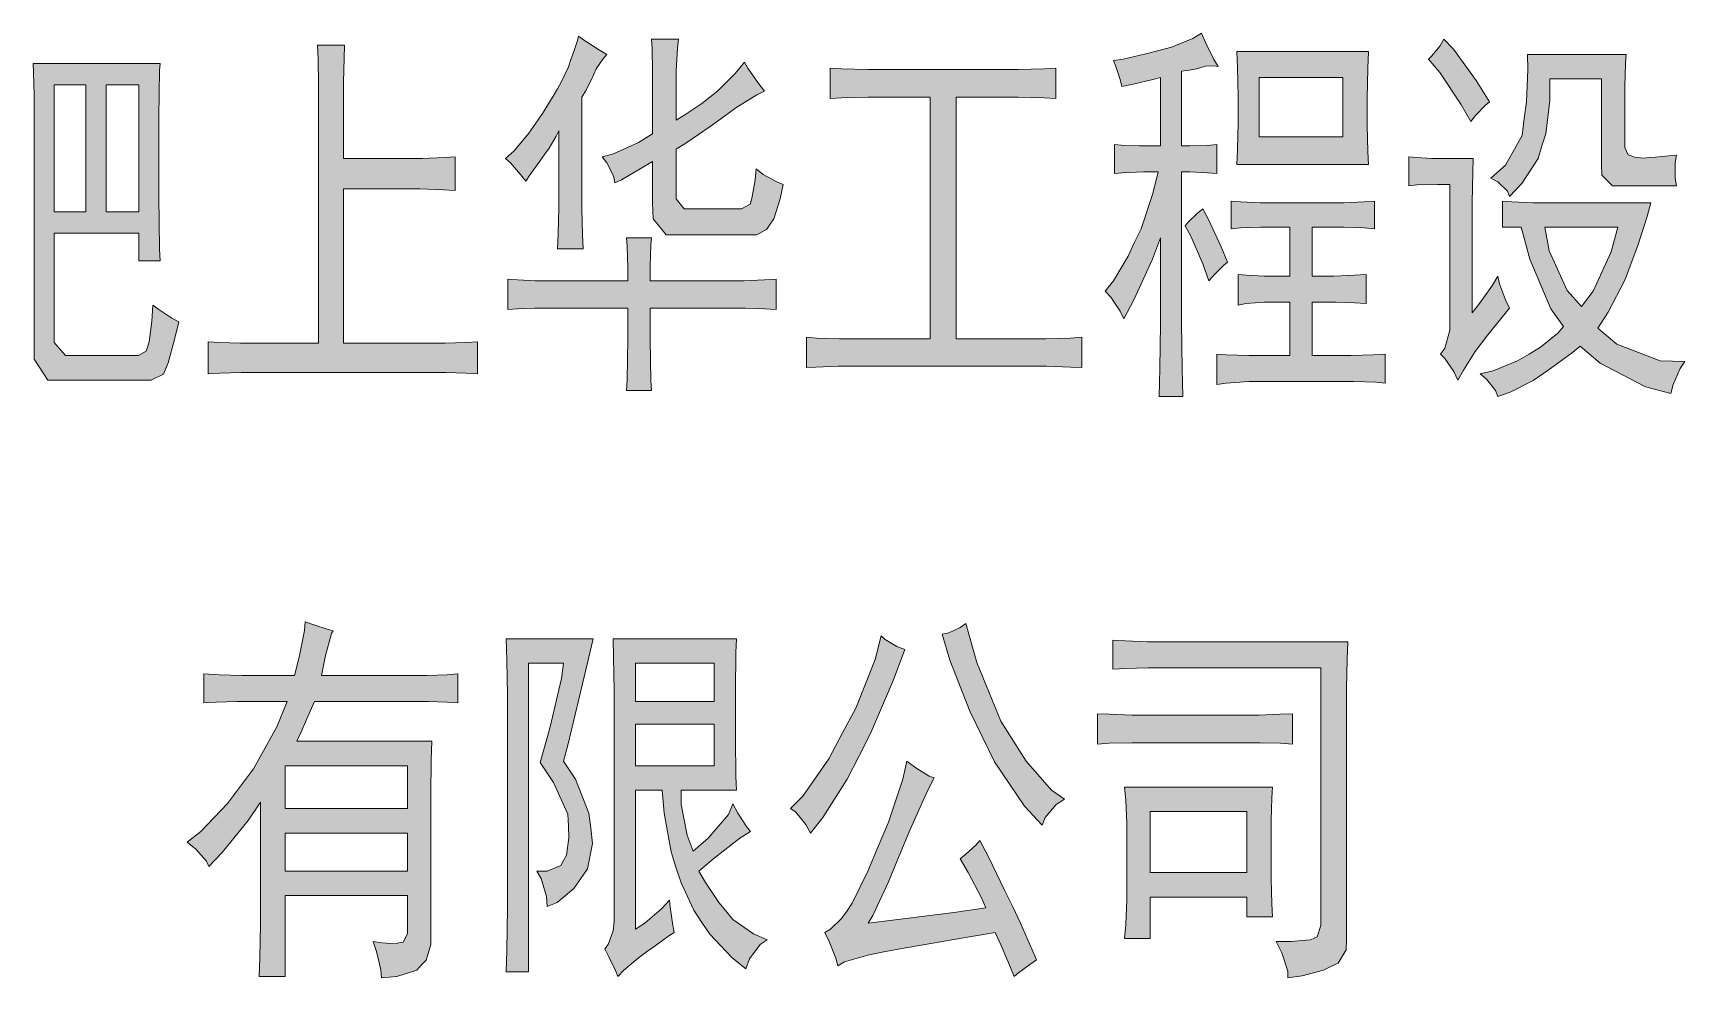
# Model space of a CAD drawing. Header units: millimetres. Extents: x -30643 to 86172, y -19411 to 63186.
# Drawn here: x 78941 to 82791, y 54918 to 57119 of the extents above; entities that cross this region are included whole.
import ezdxf

# ---------------------------------------------------------------- set-up
doc = ezdxf.new("R2010")
doc.units = ezdxf.units.MM

msp = doc.modelspace()

# ---------------------------------------------------------------- hatches: boundary and pattern name
h = msp.add_hatch(color=0)
h.dxf.hatch_style = 2
h.paths.add_polyline_path([(80278.3, 57069.4), (80269.2, 57058.8), (80253.7, 57035.6), (80248.1, 57023.7), (80243.2, 57011), (80229.1, 56984.2), (80220.6, 56970.2), (80220.6, 56738.7), (80220.6, 56709.8), (80222.1, 56649.3), (80223.5, 56616.9), (80163.6, 56616.9), (80165.1, 56651.4), (80166.5, 56711.9), (80166.5, 56738.7), (80166.5, 56891.4), (80160.8, 56879.4), (80143.9, 56851.3), (80133.4, 56836.5), (80122.1, 56821), (80100.3, 56790), (80089.8, 56773.9), (80077.1, 56790), (80053.9, 56816.8), (80042.6, 56827.3), (80062.3, 56844.9), (80096.8, 56886.4), (80113, 56909.7), (80128.5, 56932.2), (80153.8, 56972.3), (80163.6, 56989.2), (80172.8, 57006.1), (80189, 57040.5), (80194.6, 57057.4), (80200.9, 57074.3), (80210.1, 57101.8), (80212.9, 57112.3), (80226.3, 57101.8), (80259.3, 57080.7)])
h = msp.add_hatch(color=0)
h.dxf.hatch_style = 2
h.paths.add_polyline_path([(80445.8, 57105.3), (80443, 57084.2), (80440.2, 57032.1), (80440.2, 57001.8), (80440.2, 56916.7), (80460.6, 56928.7), (80500, 56955.4), (80518.3, 56970.2), (80536.6, 56984.2), (80577.4, 57025.1), (80599.2, 57051.8), (80607, 57037.7), (80630.2, 57004), (80645.7, 56984.2), (80628.1, 56975.1), (80579.5, 56944.8), (80550, 56923.7), (80519.7, 56901.9), (80464.8, 56864.6), (80440.2, 56848.4), (80440.2, 56756.3), (80440.2, 56733), (80459.2, 56709.8), (80478.2, 56709.8), (80574.6, 56709.8), (80592.2, 56709.8), (80612.6, 56720.4), (80615.4, 56730.9), (80618.2, 56742.2), (80623.9, 56777.4), (80626.7, 56802.7), (80642.9, 56790), (80674.5, 56772.4), (80689.3, 56766.8), (80682.3, 56733), (80667.5, 56686.6), (80659, 56673.9), (80651.3, 56662), (80628.1, 56649.3), (80612.6, 56649.3), (80445.8, 56649.3), (80417, 56649.3), (80386.7, 56686.6), (80385.3, 56723.9), (80385.3, 56820.3), (80356.5, 56802.7), (80312.8, 56777.4), (80297.3, 56770.3), (80293.8, 56786.5), (80278.3, 56816.8), (80267.8, 56830.8), (80293.8, 56837.9), (80352.2, 56864.6), (80385.3, 56884.3), (80385.3, 56994.8), (80385.3, 57028.6), (80383.9, 57084.2), (80382.5, 57105.3)])
h = msp.add_hatch(color=0)
h.dxf.hatch_style = 2
h.paths.add_polyline_path([(81459.1, 57055.3), (81482.3, 57058.8), (81535.1, 57070.8), (81564.7, 57078.5), (81594.2, 57086.3), (81644.2, 57106.7), (81664.6, 57119.4), (81674.4, 57096.1), (81693.4, 57057.4), (81703.3, 57041.2), (81693.4, 57042.7), (81673.7, 57042), (81663.2, 57039.1), (81653.3, 57036.3), (81630.8, 57032.1), (81618.2, 57030.7), (81618.2, 56856.2), (81637.2, 56856.2), (81678.7, 56857.6), (81700.5, 56859.7), (81700.5, 56792.1), (81678.7, 56793.6), (81637.2, 56795.7), (81618.2, 56795.7), (81618.2, 56481.8), (81618.2, 56442.4), (81619.6, 56337.6), (81621, 56272.1), (81566.1, 56272.1), (81567.5, 56337.6), (81568.9, 56441), (81568.9, 56478.3), (81568.9, 56642.3), (81549.9, 56592.3), (81507, 56498), (81483.7, 56453.7), (81474.6, 56471.3), (81452.8, 56503.6), (81440.1, 56517.7), (81459.1, 56542.3), (81493.6, 56599.3), (81508.4, 56631.7), (81523.9, 56663.4), (81551.3, 56745.7), (81563.3, 56795.7), (81529.5, 56795.7), (81478.8, 56793.6), (81461.9, 56792.1), (81461.9, 56859.7), (81485.2, 56857.6), (81519.6, 56856.2), (81530.9, 56856.2), (81568.9, 56856.2), (81568.9, 57015.9), (81551.3, 57011), (81505.6, 57000.4), (81478.8, 56994.8), (81474.6, 57011), (81464.8, 57041.2)])
h = msp.add_hatch(color=0)
h.dxf.hatch_style = 2
h.paths.add_polyline_path([(82228.9, 57105.3), (82251.5, 57082.1), (82304.2, 57008.9), (82335.9, 56958.9), (82325.3, 56950.5), (82302.8, 56927.3), (82292.3, 56913.2), (82269.1, 56954), (82219.8, 57027.2), (82193.8, 57058.8), (82201.5, 57065.9), (82219.8, 57089.1)])
h = msp.add_hatch(color=0)
h.dxf.hatch_style = 2
h.paths.add_polyline_path([(79667.6, 57091.2), (79666.1, 57061), (79664.7, 57004), (79664.7, 56977.2), (79664.7, 56827.3), (79821, 56827.3), (79848.4, 56827.3), (79900.5, 56829.4), (79925.1, 56830.8), (79925.1, 56752.7), (79897.7, 56754.1), (79842.8, 56756.3), (79815.3, 56756.3), (79664.7, 56756.3), (79664.7, 56396.7), (79881.5, 56396.7), (79901.9, 56396.7), (79949.7, 56398.1), (79977.2, 56400.2), (79977.2, 56324.9), (79951.1, 56327), (79903.3, 56328.4), (79881.5, 56328.4), (79448, 56328.4), (79426.2, 56328.4), (79376.9, 56327), (79349.5, 56324.9), (79349.5, 56400.2), (79375.5, 56398.1), (79424.8, 56396.7), (79448, 56396.7), (79607, 56396.7), (79607, 56973.7), (79607, 57000.4), (79605.6, 57058.8), (79604.2, 57091.2)])
h = msp.add_hatch(color=0)
h.paths.add_polyline_path([(82053.7, 57076.4), (82052.3, 57037.7), (82050.9, 56966.7), (82050.9, 56934.3), (82050.9, 56904), (82052.3, 56843.5), (82053.7, 56813.3), (81746.9, 56813.3), (81748.3, 56847), (81749.7, 56911.1), (81749.7, 56941.3), (81749.7, 56971.6), (81748.3, 57039.1), (81746.9, 57076.4)])
h.paths.add_polyline_path([(81993.9, 56877.3), (81993.9, 57015.9), (81799, 57015.9), (81799, 56877.3)])
h = msp.add_hatch(color=0)
h.dxf.hatch_style = 2
h.paths.add_polyline_path([(82645.5, 56763.3), (82622.3, 56763.3), (82597.7, 56787.9), (82596.3, 56813.3), (82596.3, 57012.4), (82475.9, 57012.4), (82475.9, 56962.4), (82466.8, 56884.3), (82457.6, 56856.2), (82449.2, 56827.3), (82411.2, 56768.9), (82382.3, 56738.7), (82377.4, 56750.6), (82354.9, 56772.4), (82338.7, 56780.9), (82373.2, 56811.1), (82411.9, 56880.8), (82416.8, 56920.2), (82421.8, 56958.9), (82425.3, 57034.2), (82423.9, 57069.4), (82654, 57069.4), (82652.6, 57048.3), (82651.2, 56994.8), (82651.2, 56962.4), (82651.2, 56866.7), (82651.2, 56852.7), (82658.9, 56835.8), (82665.9, 56833), (82673.7, 56830.1), (82694.8, 56828), (82708.9, 56829.4), (82722.2, 56830.1), (82753.9, 56833), (82771.5, 56834.4), (82768.7, 56816.8), (82768.7, 56780.9), (82771.5, 56763.3)])
h = msp.add_hatch(color=0)
h.paths.add_polyline_path([(79237.6, 57048.3), (79236.2, 57032.1), (79234.8, 56923.7), (79234.8, 56830.8), (79234.8, 56738.7), (79236.2, 56616.9), (79237.6, 56588.8), (79188.3, 56588.8), (79188.3, 56652.8), (78990.6, 56652.8), (78990.6, 56428.3), (78990.6, 56398.1), (79016.7, 56367.8), (79042.7, 56367.8), (79171.5, 56367.8), (79186.9, 56367.8), (79205.2, 56378.4), (79208.8, 56389.6), (79212.3, 56400.2), (79217.9, 56448), (79220.7, 56485.3), (79234.8, 56474.8), (79265, 56455.1), (79281.2, 56446.6), (79271.4, 56405.1), (79256.6, 56350.9), (79251, 56337.6), (79245.3, 56324.2), (79216.5, 56310.8), (79193.3, 56310.8), (79007.5, 56310.8), (78975.8, 56310.8), (78944.2, 56359.4), (78944.2, 56407.2), (78944.2, 56944.8), (78944.2, 56975.1), (78942.8, 57027.2), (78941.4, 57048.3)])
h.paths.add_polyline_path([(79188.3, 56702.8), (79188.3, 56998.3), (79111.6, 56998.3), (79111.6, 56702.8)])
h.paths.add_polyline_path([(79064.5, 56702.8), (79064.5, 56998.3), (78990.6, 56998.3), (78990.6, 56702.8)])
h = msp.add_hatch(color=0)
h.dxf.hatch_style = 2
h.paths.add_polyline_path([(81204.4, 57034.2), (81237.5, 57034.2), (81298, 57035.6), (81324.7, 57037.7), (81324.7, 56966.7), (81298, 56968.1), (81237.5, 56970.2), (81204.4, 56970.2), (81092.5, 56970.2), (81092.5, 56407.2), (81270.5, 56407.2), (81301.5, 56407.2), (81359.2, 56408.6), (81385.2, 56410.8), (81385.2, 56339.7), (81359.2, 56341.1), (81302.9, 56343.2), (81273.3, 56343.2), (80848.3, 56343.2), (80818.1, 56343.2), (80766, 56341.1), (80744.2, 56339.7), (80744.2, 56410.8), (80767.4, 56408.6), (80820.9, 56407.2), (80851.1, 56407.2), (81032, 56407.2), (81032, 56970.2), (80922.2, 56970.2), (80887, 56970.2), (80825.1, 56968.1), (80799.1, 56966.7), (80799.1, 57037.7), (80825.1, 57035.6), (80887, 57034.2), (80922.2, 57034.2)])
h = msp.add_hatch(color=0)
h.dxf.hatch_style = 2
h.paths.add_polyline_path([(82297.9, 56827.3), (82296.5, 56795.7), (82295.1, 56723.9), (82295.1, 56685.2), (82295.1, 56467.7), (82312.7, 56488.9), (82342.9, 56531.8), (82354.9, 56552.9), (82359.1, 56535.3), (82373.2, 56498), (82382.3, 56478.3), (82364.8, 56457.2), (82331.7, 56416.4), (82316.9, 56396.7), (82302.1, 56377), (82274.7, 56334.1), (82262, 56310.8), (82252.2, 56330.5), (82231.8, 56360.8), (82221.2, 56371.3), (82231.8, 56385.4), (82243, 56426.9), (82243, 56453.7), (82243, 56766.8), (82214.2, 56766.8), (82166.3, 56765.4), (82147.3, 56763.3), (82147.3, 56830.8), (82164.9, 56829.4), (82201.5, 56827.3), (82221.2, 56827.3)])
h = msp.add_hatch(color=0)
h.dxf.hatch_style = 2
h.paths.add_polyline_path([(81667.4, 56709.8), (81681.5, 56683.1), (81710.3, 56621.2), (81725.1, 56585.3), (81716.7, 56578.2), (81694.9, 56556.4), (81681.5, 56542.3), (81667.4, 56581.7), (81640, 56645.8), (81626.6, 56670.4), (81634.3, 56679.6), (81655.4, 56699.3)])
h = msp.add_hatch(color=0)
h.dxf.hatch_style = 2
h.paths.add_polyline_path([(81974.2, 56723.9), (81996, 56723.9), (82043.2, 56726), (82067.8, 56727.4), (82067.8, 56663.4), (82043.2, 56665.5), (81996, 56666.9), (81974.2, 56666.9), (81922.1, 56666.9), (81922.1, 56552.9), (81952.4, 56552.9), (81972.8, 56552.9), (82020.7, 56555), (82048.1, 56556.4), (82048.1, 56488.9), (82020.7, 56491), (81977, 56492.4), (81960.8, 56492.4), (81922.1, 56492.4), (81922.1, 56367.8), (81988.3, 56367.8), (82012.9, 56367.8), (82065, 56369.9), (82092.4, 56371.3), (82092.4, 56303.8), (82070.6, 56305.9), (82018.5, 56307.3), (81988.3, 56307.3), (81804.6, 56307.3), (81774.4, 56307.3), (81722.3, 56303.8), (81700.5, 56300.3), (81700.5, 56371.3), (81722.3, 56369.9), (81774.4, 56367.8), (81804.6, 56367.8), (81870.1, 56367.8), (81870.1, 56492.4), (81832.1, 56492.4), (81810.3, 56492.4), (81768.7, 56488.9), (81749.7, 56485.3), (81749.7, 56556.4), (81768.7, 56555), (81810.3, 56552.9), (81832.1, 56552.9), (81870.1, 56552.9), (81870.1, 56666.9), (81826.4, 56666.9), (81801.8, 56666.9), (81755.4, 56665.5), (81733.6, 56663.4), (81733.6, 56727.4), (81755.4, 56726), (81801.8, 56723.9), (81826.4, 56723.9)])
h = msp.add_hatch(color=0)
h.paths.add_polyline_path([(82366.2, 56727.4), (82388, 56726), (82437.2, 56723.9), (82464.7, 56723.9), (82711.7, 56723.9), (82703.2, 56692.2), (82680.7, 56621.9), (82665.9, 56583.2), (82651.9, 56545.2), (82612.5, 56469.2), (82587.8, 56431.9), (82632.2, 56394.6), (82733.5, 56355.2), (82791.2, 56353.8), (82779.9, 56337.6), (82763.7, 56300.3), (82758.1, 56279.2), (82699, 56294.6), (82593.5, 56350.2), (82547, 56389.6), (82529.4, 56374.9), (82486.5, 56343.9), (82461.9, 56327), (82437.2, 56310.1), (82383.8, 56282.7), (82354.9, 56272.1), (82350, 56286.2), (82328.9, 56312.9), (82314.1, 56324.9), (82344.3, 56332.6), (82401.3, 56355.2), (82428.1, 56371.3), (82454.8, 56387.5), (82494.9, 56419.9), (82508.3, 56435.4), (82478.8, 56476.9), (82429.5, 56592.3), (82409.8, 56666.9), (82366.2, 56666.9)])
h.paths.add_polyline_path([(82549.8, 56481.8), (82577.3, 56517.7), (82619.5, 56609.9), (82635, 56666.9), (82464.7, 56666.9), (82474.5, 56612), (82516.8, 56519.1)])
h = msp.add_hatch(color=0)
h.dxf.hatch_style = 2
h.paths.add_polyline_path([(80327.6, 56542.3), (80327.6, 56572.6), (80326.2, 56622.6), (80324.8, 56642.3), (80382.5, 56642.3), (80381.1, 56626.1), (80379.7, 56576.1), (80379.7, 56542.3), (80577.4, 56542.3), (80597.8, 56542.3), (80645.7, 56544.5), (80673.1, 56545.9), (80673.1, 56474.8), (80647.1, 56476.9), (80600.6, 56478.3), (80579.5, 56478.3), (80379.7, 56478.3), (80379.7, 56405.1), (80381.1, 56309.4), (80382.5, 56286.2), (80324.8, 56286.2), (80326.2, 56310.8), (80327.6, 56407.2), (80327.6, 56478.3), (80127.8, 56478.3), (80110.2, 56478.3), (80070.1, 56476.9), (80048.2, 56474.8), (80048.2, 56545.9), (80070.1, 56544.5), (80111.6, 56542.3), (80130.6, 56542.3)])
h = msp.add_hatch(color=0)
h.paths.add_polyline_path([(79300.9, 55234.2), (79332.6, 55258.8), (79394.5, 55324.3), (79424.8, 55364.4), (79455, 55404.5), (79509.2, 55503), (79533.9, 55562.1), (79435.3, 55562.1), (79416.3, 55562.1), (79368.5, 55560), (79339.6, 55558.6), (79339.6, 55626.1), (79375.5, 55624), (79429, 55622.6), (79446.6, 55622.6), (79550.7, 55622.6), (79561.3, 55664.9), (79574, 55727.5), (79575.4, 55747.2), (79595.8, 55740.1), (79628.9, 55729.6), (79640.8, 55726.1), (79636.6, 55720.4), (79623.2, 55669.1), (79613.4, 55622.6), (79835.7, 55622.6), (79859, 55622.6), (79906.8, 55624), (79931.4, 55626.1), (79931.4, 55558.6), (79906.8, 55560), (79863.2, 55562.1), (79843.5, 55562.1), (79597.2, 55562.1), (79587.3, 55538.9), (79566.9, 55492.5), (79556.4, 55469.2), (79870.9, 55469.2), (79869.5, 55424.9), (79868.1, 55344.7), (79868.1, 55308.8), (79868.1, 55020.3), (79868.1, 54995.7), (79857.5, 54959.1), (79846.3, 54947.8), (79835.7, 54935.8), (79789.3, 54921.1), (79753.4, 54917.5), (79752, 54936.5), (79742.1, 54979.5), (79734.4, 55002.7), (79754.8, 54999.2), (79785.1, 54997.1), (79794.2, 54999.2), (79804.1, 55001.3), (79813.9, 55020.3), (79813.9, 55038.6), (79813.9, 55109.6), (79528.9, 55109.6), (79528.9, 54921.1), (79468.4, 54921.1), (79469.8, 54965.4), (79471.2, 55042.1), (79471.2, 55073.8), (79471.2, 55327.1), (79442.4, 55284.2), (79381.9, 55209.6), (79350.9, 55177.2), (79345.3, 55189.9), (79320.6, 55218)])
h.paths.add_polyline_path([(79813.9, 55312.3), (79813.9, 55412.2), (79528.9, 55412.2), (79528.9, 55312.3)])
h.paths.add_polyline_path([(79813.9, 55166.6), (79813.9, 55255.3), (79528.9, 55255.3), (79528.9, 55166.6)])
h = msp.add_hatch(color=0)
h.dxf.hatch_style = 2
h.paths.add_polyline_path([(80246.7, 55707.8), (80222.1, 55602.9), (80187.6, 55460.1), (80177.7, 55422.8), (80205.2, 55380.6), (80236.8, 55301.8), (80241.1, 55266.6), (80245.3, 55230.7), (80233.3, 55171.6), (80217.8, 55149.1), (80201.6, 55125.8), (80162.9, 55093.5), (80139.7, 55084.3), (80138.3, 55107.5), (80125.6, 55149.1), (80115.1, 55166.6), (80139.7, 55166.6), (80171.4, 55179.3), (80177.7, 55191.3), (80184.8, 55203.9), (80190.4, 55244.1), (80189, 55271.5), (80187.6, 55298.9), (80154.5, 55372.8), (80123.5, 55419.3), (80145.4, 55499.5), (80172.8, 55615.6), (80177.7, 55650.8), (80096.1, 55650.8), (80096.1, 54931.6), (80044, 54931.6), (80045.4, 54981.6), (80046.8, 55079.4), (80046.8, 55127.2), (80046.8, 55543.8), (80046.8, 55576.2), (80045.4, 55657.8), (80044, 55707.8)])
h = msp.add_hatch(color=0)
h.paths.add_polyline_path([(80580.9, 55707.8), (80579.5, 55676.1), (80578.1, 55586.7), (80578.1, 55529.7), (80578.1, 55474.9), (80579.5, 55387.6), (80580.9, 55355.2), (80452.2, 55355.2), (80452.2, 55321.5), (80465.5, 55250.4), (80479.6, 55213.1), (80514.8, 55243.3), (80561.9, 55298.2), (80572.5, 55323.6), (80583.7, 55301.8), (80604.2, 55270.1), (80613.3, 55258.8), (80588.7, 55243.3), (80528.9, 55196.9), (80493, 55166.6), (80508.5, 55139.9), (80539.4, 55093.5), (80556.3, 55073.8), (80572.5, 55054.1), (80620.3, 55020.3), (80652, 55006.2), (80635.8, 54995.7), (80611.2, 54961.9), (80602.7, 54938.7), (80569.7, 54965.4), (80518.3, 55019.6), (80500, 55047), (80481.7, 55075.2), (80451.5, 55139.2), (80439.5, 55175.8), (80428.2, 55211.7), (80412, 55301.8), (80407.8, 55355.2), (80345.2, 55355.2), (80345.2, 55031.5), (80367, 55045.6), (80407.1, 55079.4), (80424.7, 55099.1), (80426.1, 55082.9), (80431.7, 55045.6), (80435.3, 55023.8), (80423.3, 55015.4), (80390.9, 54992.1), (80371.2, 54978.1), (80351.5, 54963.3), (80317.8, 54935.1), (80304.4, 54921.1), (80298.8, 54935.1), (80283.3, 54966.8), (80274.1, 54985.1), (80281.9, 54995.7), (80293.1, 55027.3), (80295.9, 55049.1), (80295.9, 55551.6), (80295.9, 55586.7), (80294.5, 55664.9), (80293.1, 55707.8)])
h.paths.add_polyline_path([(80528.9, 55412.2), (80528.9, 55508.6), (80345.2, 55508.6), (80345.2, 55412.2)])
h.paths.add_polyline_path([(80528.9, 55562.1), (80528.9, 55650.8), (80345.2, 55650.8), (80345.2, 55562.1)])
h = msp.add_hatch(color=0)
h.dxf.hatch_style = 2
h.paths.add_polyline_path([(80972.9, 55683.1), (80946.8, 55612.1), (80893.4, 55486.8), (80865.9, 55433.3), (80838.5, 55380.6), (80782.2, 55291.2), (80753.3, 55255.3), (80742.1, 55275), (80718.9, 55303.9), (80706.9, 55312.3), (80735.7, 55341.2), (80795.6, 55428.4), (80827.2, 55486.8), (80858.9, 55545.9), (80903.9, 55659.9), (80918, 55714.8), (80927.1, 55706.4), (80954.6, 55690.2)])
h = msp.add_hatch(color=0)
h.dxf.hatch_style = 2
h.paths.add_polyline_path([(81115, 55743.7), (81141.1, 55652.9), (81196.6, 55515.7), (81226.2, 55469.2), (81255.8, 55422.8), (81314.9, 55355.2), (81345.1, 55334.1), (81326.1, 55321.5), (81300.1, 55291.2), (81293.1, 55273.6), (81252.2, 55317.9), (81181.9, 55421.4), (81153, 55479.8), (81124.9, 55538.9), (81077.7, 55657.8), (81060.1, 55718.3), (81075.6, 55721.8), (81102.4, 55734.5)])
h = msp.add_hatch(color=0)
h.dxf.hatch_style = 2
h.paths.add_polyline_path([(82005.2, 55700.7), (82003.8, 55661.3), (82002.4, 55592.4), (82002.4, 55562.1), (82002.4, 55006.2), (82001.7, 54983), (81982.7, 54952), (81965.8, 54944.3), (81948.9, 54935.8), (81898.9, 54922.5), (81865.8, 54917.5), (81865.8, 54933), (81851.8, 54976), (81838.4, 55002.7), (81873.6, 55002.7), (81917.9, 55006.2), (81925.7, 55009.7), (81934.1, 55013.2), (81942.5, 55040), (81942.5, 55063.2), (81942.5, 55640.2), (81564.7, 55640.2), (81539.3, 55640.2), (81486.6, 55638.8), (81457.7, 55636.7), (81457.7, 55704.3), (81486.6, 55702.9), (81538.6, 55700.7), (81561.9, 55700.7)])
h = msp.add_hatch(color=0)
h.dxf.hatch_style = 2
h.paths.add_polyline_path([(81780.7, 55529.7), (81798.3, 55529.7), (81846.8, 55531.9), (81876.4, 55533.3), (81876.4, 55462.2), (81848.3, 55464.3), (81801.1, 55465.7), (81783.5, 55465.7), (81528.8, 55465.7), (81502.7, 55465.7), (81449.3, 55464.3), (81421.8, 55462.2), (81421.8, 55533.3), (81449.3, 55531.9), (81502.7, 55529.7), (81528.8, 55529.7)])
h = msp.add_hatch(color=0)
h.dxf.hatch_style = 2
h.paths.add_polyline_path([(81161.5, 55080.8), (81150.9, 55106.1), (81120.7, 55163.1), (81101.7, 55194.8), (81115, 55206.1), (81138.2, 55227.2), (81148.1, 55237.7), (81168.5, 55198.3), (81206.5, 55120.9), (81224.8, 55082.9), (81242.4, 55044.9), (81269.8, 54983), (81279.7, 54959.8), (81264.2, 54949.2), (81238.2, 54929.5), (81227.6, 54921.1), (81219.2, 54942.2), (81197.4, 54993.5), (81183.3, 55023.8), (81091.8, 55008.3), (80962.3, 54985.1), (80924.3, 54978.1), (80887, 54970.3), (80832.8, 54954.8), (80816.7, 54945.7), (80812.4, 54963.3), (80797, 55002.7), (80786.4, 55023.8), (80799.8, 55031.5), (80825.8, 55056.2), (80838.5, 55073.8), (80850.4, 55092.1), (80887, 55166.6), (80911, 55223.6), (80934.9, 55280.6), (80968.7, 55380.6), (80977.8, 55422.8), (80998.9, 55407.3), (81029.9, 55387.6), (81041.1, 55384.1), (81025.7, 55353.8), (80985.5, 55263.1), (80960.2, 55201.8), (80934.9, 55141.3), (80898.3, 55063.2), (80887.7, 55045.6), (80950.4, 55052.7), (81087.6, 55070.2)])
h = msp.add_hatch(color=0)
h.paths.add_polyline_path([(81830, 55362.3), (81828.6, 55337.6), (81827.1, 55284.2), (81827.1, 55255.3), (81827.1, 55177.2), (81827.1, 55149.1), (81828.6, 55089.9), (81830, 55059.7), (81770.1, 55059.7), (81770.1, 55106.1), (81545, 55106.1), (81545, 55009.7), (81485.2, 55009.7), (81488, 55042.1), (81490.1, 55099.1), (81490.1, 55123.7), (81490.1, 55255.3), (81490.1, 55278.5), (81488, 55332), (81485.2, 55362.3)])
h.paths.add_polyline_path([(81770.1, 55163.1), (81770.1, 55305.3), (81545, 55305.3), (81545, 55163.1)])

# ---------------------------------------------------------------- linework, layer by layer
at = {"color": 0, "lineweight": 0}
for points in [[(80278.3, 57069.4), (80269.2, 57058.8), (80253.7, 57035.6), (80248.1, 57023.7), (80243.2, 57011), (80229.1, 56984.2), (80220.6, 56970.2), (80220.6, 56738.7), (80220.6, 56709.8), (80222.1, 56649.3), (80223.5, 56616.9), (80163.6, 56616.9), (80165.1, 56651.4), (80166.5, 56711.9), (80166.5, 56738.7), (80166.5, 56891.4), (80160.8, 56879.4), (80143.9, 56851.3), (80133.4, 56836.5), (80122.1, 56821), (80100.3, 56790), (80089.8, 56773.9), (80077.1, 56790), (80053.9, 56816.8), (80042.6, 56827.3), (80062.3, 56844.9), (80096.8, 56886.4), (80113, 56909.7), (80128.5, 56932.2), (80153.8, 56972.3), (80163.6, 56989.2), (80172.8, 57006.1), (80189, 57040.5), (80194.6, 57057.4), (80200.9, 57074.3), (80210.1, 57101.8), (80212.9, 57112.3), (80226.3, 57101.8), (80259.3, 57080.7)], [(80445.8, 57105.3), (80443, 57084.2), (80440.2, 57032.1), (80440.2, 57001.8), (80440.2, 56916.7), (80460.6, 56928.7), (80500, 56955.4), (80518.3, 56970.2), (80536.6, 56984.2), (80577.4, 57025.1), (80599.2, 57051.8), (80607, 57037.7), (80630.2, 57004), (80645.7, 56984.2), (80628.1, 56975.1), (80579.5, 56944.8), (80550, 56923.7), (80519.7, 56901.9), (80464.8, 56864.6), (80440.2, 56848.4), (80440.2, 56756.3), (80440.2, 56733), (80459.2, 56709.8), (80478.2, 56709.8), (80574.6, 56709.8), (80592.2, 56709.8), (80612.6, 56720.4), (80615.4, 56730.9), (80618.2, 56742.2), (80623.9, 56777.4), (80626.7, 56802.7), (80642.9, 56790), (80674.5, 56772.4), (80689.3, 56766.8), (80682.3, 56733), (80667.5, 56686.6), (80659, 56673.9), (80651.3, 56662), (80628.1, 56649.3), (80612.6, 56649.3), (80445.8, 56649.3), (80417, 56649.3), (80386.7, 56686.6), (80385.3, 56723.9), (80385.3, 56820.3), (80356.5, 56802.7), (80312.8, 56777.4), (80297.3, 56770.3), (80293.8, 56786.5), (80278.3, 56816.8), (80267.8, 56830.8), (80293.8, 56837.9), (80352.2, 56864.6), (80385.3, 56884.3), (80385.3, 56994.8), (80385.3, 57028.6), (80383.9, 57084.2), (80382.5, 57105.3)], [(81459.1, 57055.3), (81482.3, 57058.8), (81535.1, 57070.8), (81564.7, 57078.5), (81594.2, 57086.3), (81644.2, 57106.7), (81664.6, 57119.4), (81674.4, 57096.1), (81693.4, 57057.4), (81703.3, 57041.2), (81693.4, 57042.7), (81673.7, 57042), (81663.2, 57039.1), (81653.3, 57036.3), (81630.8, 57032.1), (81618.2, 57030.7), (81618.2, 56856.2), (81637.2, 56856.2), (81678.7, 56857.6), (81700.5, 56859.7), (81700.5, 56792.1), (81678.7, 56793.6), (81637.2, 56795.7), (81618.2, 56795.7), (81618.2, 56481.8), (81618.2, 56442.4), (81619.6, 56337.6), (81621, 56272.1), (81566.1, 56272.1), (81567.5, 56337.6), (81568.9, 56441), (81568.9, 56478.3), (81568.9, 56642.3), (81549.9, 56592.3), (81507, 56498), (81483.7, 56453.7), (81474.6, 56471.3), (81452.8, 56503.6), (81440.1, 56517.7), (81459.1, 56542.3), (81493.6, 56599.3), (81508.4, 56631.7), (81523.9, 56663.4), (81551.3, 56745.7), (81563.3, 56795.7), (81529.5, 56795.7), (81478.8, 56793.6), (81461.9, 56792.1), (81461.9, 56859.7), (81485.2, 56857.6), (81519.6, 56856.2), (81530.9, 56856.2), (81568.9, 56856.2), (81568.9, 57015.9), (81551.3, 57011), (81505.6, 57000.4), (81478.8, 56994.8), (81474.6, 57011), (81464.8, 57041.2)], [(82228.9, 57105.3), (82251.5, 57082.1), (82304.2, 57008.9), (82335.9, 56958.9), (82325.3, 56950.5), (82302.8, 56927.3), (82292.3, 56913.2), (82269.1, 56954), (82219.8, 57027.2), (82193.8, 57058.8), (82201.5, 57065.9), (82219.8, 57089.1)], [(79667.6, 57091.2), (79666.1, 57061), (79664.7, 57004), (79664.7, 56977.2), (79664.7, 56827.3), (79821, 56827.3), (79848.4, 56827.3), (79900.5, 56829.4), (79925.1, 56830.8), (79925.1, 56752.7), (79897.7, 56754.1), (79842.8, 56756.3), (79815.3, 56756.3), (79664.7, 56756.3), (79664.7, 56396.7), (79881.5, 56396.7), (79901.9, 56396.7), (79949.7, 56398.1), (79977.2, 56400.2), (79977.2, 56324.9), (79951.1, 56327), (79903.3, 56328.4), (79881.5, 56328.4), (79448, 56328.4), (79426.2, 56328.4), (79376.9, 56327), (79349.5, 56324.9), (79349.5, 56400.2), (79375.5, 56398.1), (79424.8, 56396.7), (79448, 56396.7), (79607, 56396.7), (79607, 56973.7), (79607, 57000.4), (79605.6, 57058.8), (79604.2, 57091.2)], [(82053.7, 57076.4), (82052.3, 57037.7), (82050.9, 56966.7), (82050.9, 56934.3), (82050.9, 56904), (82052.3, 56843.5), (82053.7, 56813.3), (81746.9, 56813.3), (81748.3, 56847), (81749.7, 56911.1), (81749.7, 56941.3), (81749.7, 56971.6), (81748.3, 57039.1), (81746.9, 57076.4)], [(82645.5, 56763.3), (82622.3, 56763.3), (82597.7, 56787.9), (82596.3, 56813.3), (82596.3, 57012.4), (82475.9, 57012.4), (82475.9, 56962.4), (82466.8, 56884.3), (82457.6, 56856.2), (82449.2, 56827.3), (82411.2, 56768.9), (82382.3, 56738.7), (82377.4, 56750.6), (82354.9, 56772.4), (82338.7, 56780.9), (82373.2, 56811.1), (82411.9, 56880.8), (82416.8, 56920.2), (82421.8, 56958.9), (82425.3, 57034.2), (82423.9, 57069.4), (82654, 57069.4), (82652.6, 57048.3), (82651.2, 56994.8), (82651.2, 56962.4), (82651.2, 56866.7), (82651.2, 56852.7), (82658.9, 56835.8), (82665.9, 56833), (82673.7, 56830.1), (82694.8, 56828), (82708.9, 56829.4), (82722.2, 56830.1), (82753.9, 56833), (82771.5, 56834.4), (82768.7, 56816.8), (82768.7, 56780.9), (82771.5, 56763.3)], [(79237.6, 57048.3), (79236.2, 57032.1), (79234.8, 56923.7), (79234.8, 56830.8), (79234.8, 56738.7), (79236.2, 56616.9), (79237.6, 56588.8), (79188.3, 56588.8), (79188.3, 56652.8), (78990.6, 56652.8), (78990.6, 56428.3), (78990.6, 56398.1), (79016.7, 56367.8), (79042.7, 56367.8), (79171.5, 56367.8), (79186.9, 56367.8), (79205.2, 56378.4), (79208.8, 56389.6), (79212.3, 56400.2), (79217.9, 56448), (79220.7, 56485.3), (79234.8, 56474.8), (79265, 56455.1), (79281.2, 56446.6), (79271.4, 56405.1), (79256.6, 56350.9), (79251, 56337.6), (79245.3, 56324.2), (79216.5, 56310.8), (79193.3, 56310.8), (79007.5, 56310.8), (78975.8, 56310.8), (78944.2, 56359.4), (78944.2, 56407.2), (78944.2, 56944.8), (78944.2, 56975.1), (78942.8, 57027.2), (78941.4, 57048.3)], [(81204.4, 57034.2), (81237.5, 57034.2), (81298, 57035.6), (81324.7, 57037.7), (81324.7, 56966.7), (81298, 56968.1), (81237.5, 56970.2), (81204.4, 56970.2), (81092.5, 56970.2), (81092.5, 56407.2), (81270.5, 56407.2), (81301.5, 56407.2), (81359.2, 56408.6), (81385.2, 56410.8), (81385.2, 56339.7), (81359.2, 56341.1), (81302.9, 56343.2), (81273.3, 56343.2), (80848.3, 56343.2), (80818.1, 56343.2), (80766, 56341.1), (80744.2, 56339.7), (80744.2, 56410.8), (80767.4, 56408.6), (80820.9, 56407.2), (80851.1, 56407.2), (81032, 56407.2), (81032, 56970.2), (80922.2, 56970.2), (80887, 56970.2), (80825.1, 56968.1), (80799.1, 56966.7), (80799.1, 57037.7), (80825.1, 57035.6), (80887, 57034.2), (80922.2, 57034.2)], [(79064.5, 56702.8), (79064.5, 56998.3), (78990.6, 56998.3), (78990.6, 56702.8)], [(79188.3, 56702.8), (79188.3, 56998.3), (79111.6, 56998.3), (79111.6, 56702.8)], [(81993.9, 56877.3), (81993.9, 57015.9), (81799, 57015.9), (81799, 56877.3)], [(82297.9, 56827.3), (82296.5, 56795.7), (82295.1, 56723.9), (82295.1, 56685.2), (82295.1, 56467.7), (82312.7, 56488.9), (82342.9, 56531.8), (82354.9, 56552.9), (82359.1, 56535.3), (82373.2, 56498), (82382.3, 56478.3), (82364.8, 56457.2), (82331.7, 56416.4), (82316.9, 56396.7), (82302.1, 56377), (82274.7, 56334.1), (82262, 56310.8), (82252.2, 56330.5), (82231.8, 56360.8), (82221.2, 56371.3), (82231.8, 56385.4), (82243, 56426.9), (82243, 56453.7), (82243, 56766.8), (82214.2, 56766.8), (82166.3, 56765.4), (82147.3, 56763.3), (82147.3, 56830.8), (82164.9, 56829.4), (82201.5, 56827.3), (82221.2, 56827.3)], [(81667.4, 56709.8), (81681.5, 56683.1), (81710.3, 56621.2), (81725.1, 56585.3), (81716.7, 56578.2), (81694.9, 56556.4), (81681.5, 56542.3), (81667.4, 56581.7), (81640, 56645.8), (81626.6, 56670.4), (81634.3, 56679.6), (81655.4, 56699.3)], [(81974.2, 56723.9), (81996, 56723.9), (82043.2, 56726), (82067.8, 56727.4), (82067.8, 56663.4), (82043.2, 56665.5), (81996, 56666.9), (81974.2, 56666.9), (81922.1, 56666.9), (81922.1, 56552.9), (81952.4, 56552.9), (81972.8, 56552.9), (82020.7, 56555), (82048.1, 56556.4), (82048.1, 56488.9), (82020.7, 56491), (81977, 56492.4), (81960.8, 56492.4), (81922.1, 56492.4), (81922.1, 56367.8), (81988.3, 56367.8), (82012.9, 56367.8), (82065, 56369.9), (82092.4, 56371.3), (82092.4, 56303.8), (82070.6, 56305.9), (82018.5, 56307.3), (81988.3, 56307.3), (81804.6, 56307.3), (81774.4, 56307.3), (81722.3, 56303.8), (81700.5, 56300.3), (81700.5, 56371.3), (81722.3, 56369.9), (81774.4, 56367.8), (81804.6, 56367.8), (81870.1, 56367.8), (81870.1, 56492.4), (81832.1, 56492.4), (81810.3, 56492.4), (81768.7, 56488.9), (81749.7, 56485.3), (81749.7, 56556.4), (81768.7, 56555), (81810.3, 56552.9), (81832.1, 56552.9), (81870.1, 56552.9), (81870.1, 56666.9), (81826.4, 56666.9), (81801.8, 56666.9), (81755.4, 56665.5), (81733.6, 56663.4), (81733.6, 56727.4), (81755.4, 56726), (81801.8, 56723.9), (81826.4, 56723.9)], [(82366.2, 56727.4), (82388, 56726), (82437.2, 56723.9), (82464.7, 56723.9), (82711.7, 56723.9), (82703.2, 56692.2), (82680.7, 56621.9), (82665.9, 56583.2), (82651.9, 56545.2), (82612.5, 56469.2), (82587.8, 56431.9), (82632.2, 56394.6), (82733.5, 56355.2), (82791.2, 56353.8), (82779.9, 56337.6), (82763.7, 56300.3), (82758.1, 56279.2), (82699, 56294.6), (82593.5, 56350.2), (82547, 56389.6), (82529.4, 56374.9), (82486.5, 56343.9), (82461.9, 56327), (82437.2, 56310.1), (82383.8, 56282.7), (82354.9, 56272.1), (82350, 56286.2), (82328.9, 56312.9), (82314.1, 56324.9), (82344.3, 56332.6), (82401.3, 56355.2), (82428.1, 56371.3), (82454.8, 56387.5), (82494.9, 56419.9), (82508.3, 56435.4), (82478.8, 56476.9), (82429.5, 56592.3), (82409.8, 56666.9), (82366.2, 56666.9)], [(80327.6, 56542.3), (80327.6, 56572.6), (80326.2, 56622.6), (80324.8, 56642.3), (80382.5, 56642.3), (80381.1, 56626.1), (80379.7, 56576.1), (80379.7, 56542.3), (80577.4, 56542.3), (80597.8, 56542.3), (80645.7, 56544.5), (80673.1, 56545.9), (80673.1, 56474.8), (80647.1, 56476.9), (80600.6, 56478.3), (80579.5, 56478.3), (80379.7, 56478.3), (80379.7, 56405.1), (80381.1, 56309.4), (80382.5, 56286.2), (80324.8, 56286.2), (80326.2, 56310.8), (80327.6, 56407.2), (80327.6, 56478.3), (80127.8, 56478.3), (80110.2, 56478.3), (80070.1, 56476.9), (80048.2, 56474.8), (80048.2, 56545.9), (80070.1, 56544.5), (80111.6, 56542.3), (80130.6, 56542.3)], [(82549.8, 56481.8), (82577.3, 56517.7), (82619.5, 56609.9), (82635, 56666.9), (82464.7, 56666.9), (82474.5, 56612), (82516.8, 56519.1)], [(79300.9, 55234.2), (79332.6, 55258.8), (79394.5, 55324.3), (79424.8, 55364.4), (79455, 55404.5), (79509.2, 55503), (79533.9, 55562.1), (79435.3, 55562.1), (79416.3, 55562.1), (79368.5, 55560), (79339.6, 55558.6), (79339.6, 55626.1), (79375.5, 55624), (79429, 55622.6), (79446.6, 55622.6), (79550.7, 55622.6), (79561.3, 55664.9), (79574, 55727.5), (79575.4, 55747.2), (79595.8, 55740.1), (79628.9, 55729.6), (79640.8, 55726.1), (79636.6, 55720.4), (79623.2, 55669.1), (79613.4, 55622.6), (79835.7, 55622.6), (79859, 55622.6), (79906.8, 55624), (79931.4, 55626.1), (79931.4, 55558.6), (79906.8, 55560), (79863.2, 55562.1), (79843.5, 55562.1), (79597.2, 55562.1), (79587.3, 55538.9), (79566.9, 55492.5), (79556.4, 55469.2), (79870.9, 55469.2), (79869.5, 55424.9), (79868.1, 55344.7), (79868.1, 55308.8), (79868.1, 55020.3), (79868.1, 54995.7), (79857.5, 54959.1), (79846.3, 54947.8), (79835.7, 54935.8), (79789.3, 54921.1), (79753.4, 54917.5), (79752, 54936.5), (79742.1, 54979.5), (79734.4, 55002.7), (79754.8, 54999.2), (79785.1, 54997.1), (79794.2, 54999.2), (79804.1, 55001.3), (79813.9, 55020.3), (79813.9, 55038.6), (79813.9, 55109.6), (79528.9, 55109.6), (79528.9, 54921.1), (79468.4, 54921.1), (79469.8, 54965.4), (79471.2, 55042.1), (79471.2, 55073.8), (79471.2, 55327.1), (79442.4, 55284.2), (79381.9, 55209.6), (79350.9, 55177.2), (79345.3, 55189.9), (79320.6, 55218)], [(80246.7, 55707.8), (80222.1, 55602.9), (80187.6, 55460.1), (80177.7, 55422.8), (80205.2, 55380.6), (80236.8, 55301.8), (80241.1, 55266.6), (80245.3, 55230.7), (80233.3, 55171.6), (80217.8, 55149.1), (80201.6, 55125.8), (80162.9, 55093.5), (80139.7, 55084.3), (80138.3, 55107.5), (80125.6, 55149.1), (80115.1, 55166.6), (80139.7, 55166.6), (80171.4, 55179.3), (80177.7, 55191.3), (80184.8, 55203.9), (80190.4, 55244.1), (80189, 55271.5), (80187.6, 55298.9), (80154.5, 55372.8), (80123.5, 55419.3), (80145.4, 55499.5), (80172.8, 55615.6), (80177.7, 55650.8), (80096.1, 55650.8), (80096.1, 54931.6), (80044, 54931.6), (80045.4, 54981.6), (80046.8, 55079.4), (80046.8, 55127.2), (80046.8, 55543.8), (80046.8, 55576.2), (80045.4, 55657.8), (80044, 55707.8)], [(80580.9, 55707.8), (80579.5, 55676.1), (80578.1, 55586.7), (80578.1, 55529.7), (80578.1, 55474.9), (80579.5, 55387.6), (80580.9, 55355.2), (80452.2, 55355.2), (80452.2, 55321.5), (80465.5, 55250.4), (80479.6, 55213.1), (80514.8, 55243.3), (80561.9, 55298.2), (80572.5, 55323.6), (80583.7, 55301.8), (80604.2, 55270.1), (80613.3, 55258.8), (80588.7, 55243.3), (80528.9, 55196.9), (80493, 55166.6), (80508.5, 55139.9), (80539.4, 55093.5), (80556.3, 55073.8), (80572.5, 55054.1), (80620.3, 55020.3), (80652, 55006.2), (80635.8, 54995.7), (80611.2, 54961.9), (80602.7, 54938.7), (80569.7, 54965.4), (80518.3, 55019.6), (80500, 55047), (80481.7, 55075.2), (80451.5, 55139.2), (80439.5, 55175.8), (80428.2, 55211.7), (80412, 55301.8), (80407.8, 55355.2), (80345.2, 55355.2), (80345.2, 55031.5), (80367, 55045.6), (80407.1, 55079.4), (80424.7, 55099.1), (80426.1, 55082.9), (80431.7, 55045.6), (80435.3, 55023.8), (80423.3, 55015.4), (80390.9, 54992.1), (80371.2, 54978.1), (80351.5, 54963.3), (80317.8, 54935.1), (80304.4, 54921.1), (80298.8, 54935.1), (80283.3, 54966.8), (80274.1, 54985.1), (80281.9, 54995.7), (80293.1, 55027.3), (80295.9, 55049.1), (80295.9, 55551.6), (80295.9, 55586.7), (80294.5, 55664.9), (80293.1, 55707.8)], [(80972.9, 55683.1), (80946.8, 55612.1), (80893.4, 55486.8), (80865.9, 55433.3), (80838.5, 55380.6), (80782.2, 55291.2), (80753.3, 55255.3), (80742.1, 55275), (80718.9, 55303.9), (80706.9, 55312.3), (80735.7, 55341.2), (80795.6, 55428.4), (80827.2, 55486.8), (80858.9, 55545.9), (80903.9, 55659.9), (80918, 55714.8), (80927.1, 55706.4), (80954.6, 55690.2)], [(81115, 55743.7), (81141.1, 55652.9), (81196.6, 55515.7), (81226.2, 55469.2), (81255.8, 55422.8), (81314.9, 55355.2), (81345.1, 55334.1), (81326.1, 55321.5), (81300.1, 55291.2), (81293.1, 55273.6), (81252.2, 55317.9), (81181.9, 55421.4), (81153, 55479.8), (81124.9, 55538.9), (81077.7, 55657.8), (81060.1, 55718.3), (81075.6, 55721.8), (81102.4, 55734.5)], [(82005.2, 55700.7), (82003.8, 55661.3), (82002.4, 55592.4), (82002.4, 55562.1), (82002.4, 55006.2), (82001.7, 54983), (81982.7, 54952), (81965.8, 54944.3), (81948.9, 54935.8), (81898.9, 54922.5), (81865.8, 54917.5), (81865.8, 54933), (81851.8, 54976), (81838.4, 55002.7), (81873.6, 55002.7), (81917.9, 55006.2), (81925.7, 55009.7), (81934.1, 55013.2), (81942.5, 55040), (81942.5, 55063.2), (81942.5, 55640.2), (81564.7, 55640.2), (81539.3, 55640.2), (81486.6, 55638.8), (81457.7, 55636.7), (81457.7, 55704.3), (81486.6, 55702.9), (81538.6, 55700.7), (81561.9, 55700.7)], [(80528.9, 55562.1), (80528.9, 55650.8), (80345.2, 55650.8), (80345.2, 55562.1)], [(81780.7, 55529.7), (81798.3, 55529.7), (81846.8, 55531.9), (81876.4, 55533.3), (81876.4, 55462.2), (81848.3, 55464.3), (81801.1, 55465.7), (81783.5, 55465.7), (81528.8, 55465.7), (81502.7, 55465.7), (81449.3, 55464.3), (81421.8, 55462.2), (81421.8, 55533.3), (81449.3, 55531.9), (81502.7, 55529.7), (81528.8, 55529.7)], [(80528.9, 55412.2), (80528.9, 55508.6), (80345.2, 55508.6), (80345.2, 55412.2)], [(79813.9, 55312.3), (79813.9, 55412.2), (79528.9, 55412.2), (79528.9, 55312.3)], [(81161.5, 55080.8), (81150.9, 55106.1), (81120.7, 55163.1), (81101.7, 55194.8), (81115, 55206.1), (81138.2, 55227.2), (81148.1, 55237.7), (81168.5, 55198.3), (81206.5, 55120.9), (81224.8, 55082.9), (81242.4, 55044.9), (81269.8, 54983), (81279.7, 54959.8), (81264.2, 54949.2), (81238.2, 54929.5), (81227.6, 54921.1), (81219.2, 54942.2), (81197.4, 54993.5), (81183.3, 55023.8), (81091.8, 55008.3), (80962.3, 54985.1), (80924.3, 54978.1), (80887, 54970.3), (80832.8, 54954.8), (80816.7, 54945.7), (80812.4, 54963.3), (80797, 55002.7), (80786.4, 55023.8), (80799.8, 55031.5), (80825.8, 55056.2), (80838.5, 55073.8), (80850.4, 55092.1), (80887, 55166.6), (80911, 55223.6), (80934.9, 55280.6), (80968.7, 55380.6), (80977.8, 55422.8), (80998.9, 55407.3), (81029.9, 55387.6), (81041.1, 55384.1), (81025.7, 55353.8), (80985.5, 55263.1), (80960.2, 55201.8), (80934.9, 55141.3), (80898.3, 55063.2), (80887.7, 55045.6), (80950.4, 55052.7), (81087.6, 55070.2)], [(81830, 55362.3), (81828.6, 55337.6), (81827.1, 55284.2), (81827.1, 55255.3), (81827.1, 55177.2), (81827.1, 55149.1), (81828.6, 55089.9), (81830, 55059.7), (81770.1, 55059.7), (81770.1, 55106.1), (81545, 55106.1), (81545, 55009.7), (81485.2, 55009.7), (81488, 55042.1), (81490.1, 55099.1), (81490.1, 55123.7), (81490.1, 55255.3), (81490.1, 55278.5), (81488, 55332), (81485.2, 55362.3)], [(81770.1, 55163.1), (81770.1, 55305.3), (81545, 55305.3), (81545, 55163.1)], [(79813.9, 55166.6), (79813.9, 55255.3), (79528.9, 55255.3), (79528.9, 55166.6)]]:
    msp.add_lwpolyline(points, close=True, dxfattribs=at)

doc.saveas('drawing.dxf')
